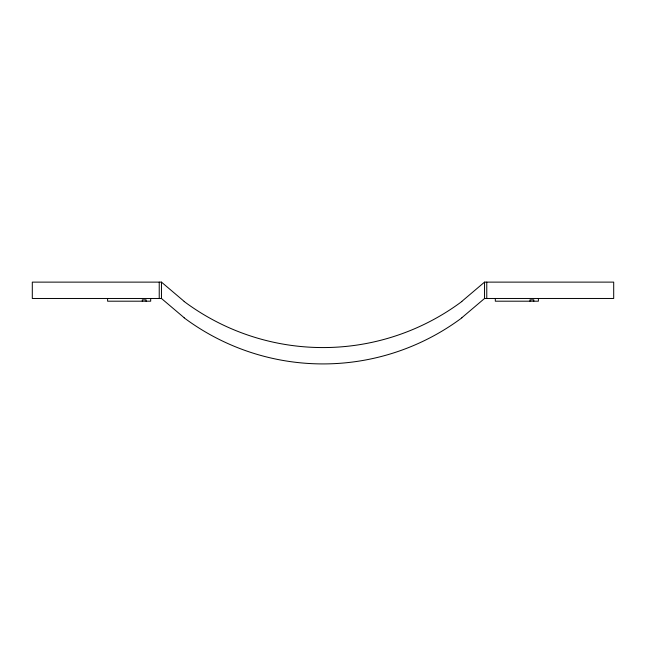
<?xml version="1.0" encoding="UTF-8"?>
<svg xmlns="http://www.w3.org/2000/svg" width="646" height="646" viewBox="0 0 646 646"><rect width="100%" height="100%" fill="white"/><g stroke="black" fill="none" stroke-linecap="round" stroke-linejoin="round"><path stroke-width="0.97" d="M461.793 301.424L484.54 282.124L613.7 282.116L613.7 298.468L484.54 298.476L461.793 317.775M184.207 301.424L161.46 282.124L32.3 282.124L32.3 298.476L161.46 298.476L184.207 317.775M538.393 298.468L538.393 301.197L495.312 301.197L495.312 298.476M533.798 301.197L533.798 299.833L529.995 299.833L529.995 301.197M486.769 282.124L486.769 298.476M484.54 282.124L484.54 298.476M161.46 282.124L161.46 298.476M159.231 282.124L159.231 298.476M150.688 298.476L150.688 301.197L107.607 301.197L107.607 298.476M146.093 301.197L146.093 299.833L142.29 299.833L142.29 301.197M461.842 317.856A232.285 232.285 0 0 1 184.158 317.856M461.842 301.504A232.285 232.285 0 0 1 184.158 301.504"/></g></svg>
